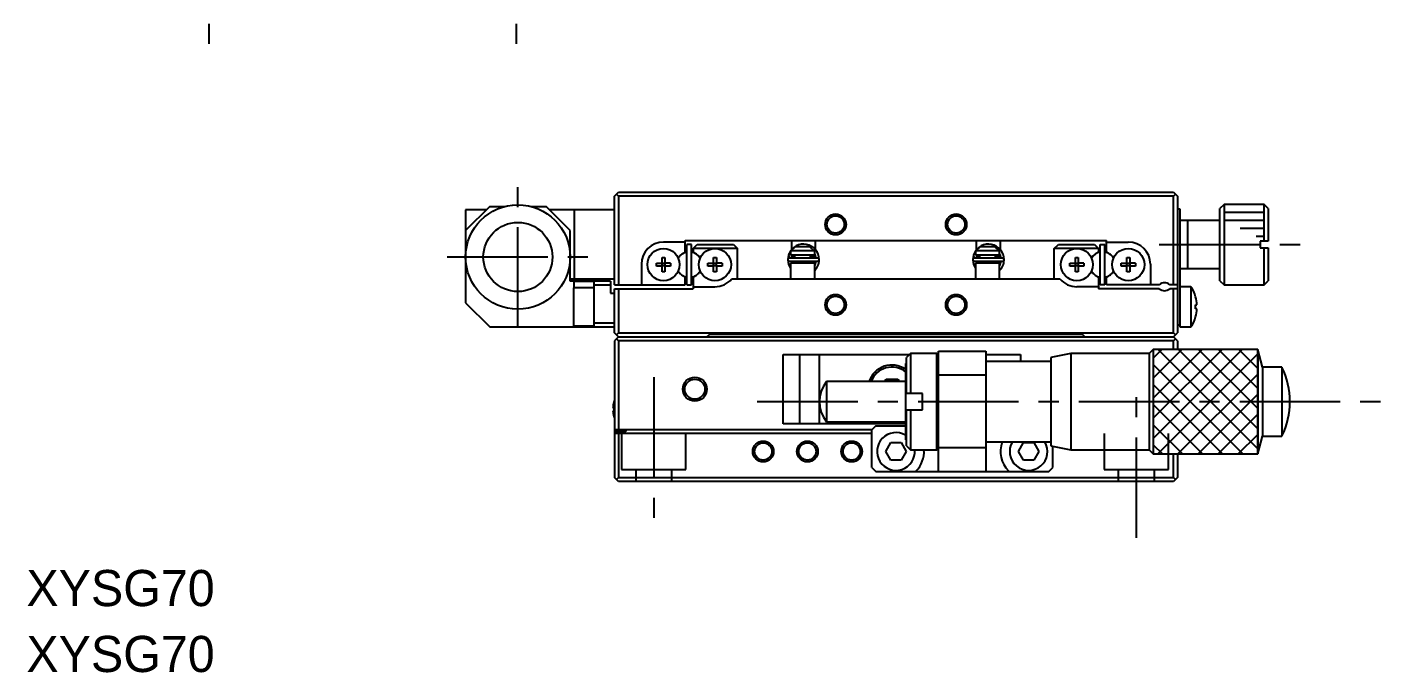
# Model space of a CAD drawing. Extents: x 36 to 382, y 2 to 241.
# Drawn here: x 41.1 to 211.8, y 2.2 to 82.5 of the extents above; entities that cross this region are included whole.
import ezdxf

# ---------------------------------------------------------------- set-up
doc = ezdxf.new("R2010")
doc.units = 0
doc.header["$LTSCALE"] = 10
doc.linetypes.add('CENTER', pattern=[2, 1.25, -0.25, 0.25, -0.25])
doc.linetypes.add('DASHED', pattern=[3.5, 2, -1.5])
doc.layers.get('0').update_dxf_attribs({"linetype": 'CONTINUOUS'})
doc.layers.add('CENTER', color=1, linetype='CENTER')
doc.styles.get("Standard").update_dxf_attribs({"font": 'FGP教科書体NT-M'})

msp = doc.modelspace()

# ---------------------------------------------------------------- linework, layer by layer
at = {"color": 7, "linetype": 'CONTINUOUS'}
for p, q in [((114.074607, 61.509988), (114.574607, 62.009988)), ((114.074607, 50.509988), (114.074607, 61.509988)), ((114.324607, 61.759988), (114.574607, 61.509988)), ((114.574607, 62.009988), (183.574607, 62.009988)), ((114.574607, 61.509988), (114.574607, 50.509988)), ((183.574607, 61.509988), (114.574607, 61.509988)), ((183.574607, 62.009988), (184.074607, 61.509988)), ((183.574607, 61.509988), (183.824607, 61.759988)), ((183.574607, 50.509988), (183.574607, 61.509988)), ((184.074607, 61.509988), (184.074607, 44.509988)), ((98.574607, 60.259988), (95.574607, 57.259988)), ((98.124607, 59.809988), (95.574607, 59.809988)), ((95.574607, 59.809988), (95.574607, 48.259988)), ((98.574607, 60.259988), (100.474611, 60.259988)), ((103.674603, 60.259988), (105.574607, 60.259988)), ((108.574607, 57.259988), (105.574607, 60.259988)), ((114.074607, 59.809988), (106.024607, 59.809988)), ((109.074607, 59.809988), (109.074607, 51.209988)), ((184.074607, 59.959988), (184.374607, 59.959988)), ((184.374607, 59.959988), (184.374607, 45.259988)), ((189.874607, 60.509988), (189.374607, 60.009988)), ((189.374607, 51.009988), (189.374607, 60.009988)), ((189.874607, 60.509988), (189.874607, 50.509988)), ((194.874607, 60.509988), (189.874607, 60.509988)), ((194.874607, 55.909988), (194.874607, 60.509988)), ((195.374607, 60.009988), (194.874607, 60.509988)), ((195.374607, 60.009988), (195.374607, 55.909988)), ((189.374607, 58.509988), (184.374607, 58.509988)), ((185.374607, 52.509988), (185.374607, 58.509988)), ((108.574607, 50.959988), (108.574607, 57.259988)), ((122.874607, 55.809988), (120.174607, 55.809988)), ((122.874607, 56.009988), (175.274607, 56.009988)), ((122.874607, 54.5544), (122.874607, 56.009988)), ((123.674607, 55.509988), (123.074607, 55.509988)), ((123.074607, 50.509988), (123.074607, 55.509988)), ((123.674607, 50.509988), (123.674607, 55.509988)), ((123.874607, 55.009988), (124.374607, 55.509988)), ((123.874607, 55.009988), (123.874607, 54.5544)), ((129.374607, 55.009988), (123.874607, 55.009988)), ((124.374607, 55.509988), (128.874607, 55.509988)), ((128.874607, 55.509988), (129.374607, 55.009988)), ((129.374607, 51.209988), (129.374607, 55.009988)), ((135.974607, 54.709988), (135.974607, 54.209988)), ((138.974607, 54.709988), (135.974607, 54.709988)), ((136.028924, 54.709988), (136.558092, 55.209988)), ((136.074607, 56.009988), (136.074607, 54.840455)), ((138.391122, 55.209988), (136.558092, 55.209988)), ((138.391122, 55.209988), (138.92029, 54.709988)), ((138.974607, 54.209988), (138.974607, 54.709988)), ((139.074607, 54.864118), (139.074607, 56.009988)), ((158.974607, 54.709988), (158.974607, 54.209988)), ((161.974607, 54.709988), (158.974607, 54.709988)), ((159.028924, 54.709988), (159.558092, 55.209988)), ((159.074607, 56.009988), (159.074607, 54.840455)), ((161.391122, 55.209988), (159.558092, 55.209988)), ((161.391122, 55.209988), (161.92029, 54.709988)), ((161.974607, 54.209988), (161.974607, 54.709988)), ((162.074607, 54.864118), (162.074607, 56.009988)), ((168.774607, 55.009988), (169.274607, 55.509988)), ((168.774607, 51.209988), (168.774607, 55.009988)), ((174.274607, 55.009988), (168.774607, 55.009988)), ((169.274607, 55.509988), (173.774607, 55.509988)), ((173.774607, 55.509988), (174.274607, 55.009988)), ((174.274607, 55.009988), (174.274607, 54.5544)), ((174.474607, 55.509988), (175.074607, 55.509988)), ((174.474607, 50.509988), (174.474607, 55.509988)), ((175.074607, 50.509988), (175.074607, 55.509988)), ((175.274607, 54.5544), (175.274607, 56.009988)), ((175.274607, 55.809988), (177.974607, 55.809988)), ((194.374607, 55.909988), (194.374607, 55.109988)), ((195.374607, 55.909988), (194.374607, 55.909988)), ((194.374607, 55.109988), (195.374607, 55.109988)), ((194.874607, 50.509988), (194.874607, 55.109988)), ((195.374607, 55.109988), (195.374607, 51.009988)), ((117.424607, 53.059988), (117.424607, 50.509988)), ((119.288246, 52.829988), (119.288246, 53.189988)), ((119.288246, 53.189988), (119.994607, 53.189988)), ((119.994607, 53.89635), (120.354607, 53.89635)), ((119.994607, 53.189988), (119.994607, 53.89635)), ((120.004979, 53.179616), (119.994607, 53.189988)), ((120.004979, 52.840361), (120.004979, 53.179616)), ((120.004979, 53.179616), (120.344235, 53.179616)), ((120.344235, 53.179616), (120.354607, 53.189988)), ((120.344235, 53.179616), (120.344235, 52.840361)), ((120.354607, 53.89635), (120.354607, 53.189988)), ((121.060969, 53.189988), (120.354607, 53.189988)), ((121.060969, 53.189988), (121.060969, 52.829988)), ((122.580857, 54.384804), (122.874607, 54.5544)), ((123.874607, 54.5544), (124.168357, 54.384804)), ((125.688246, 52.829988), (125.688246, 53.189988)), ((125.688246, 53.189988), (126.394607, 53.189988)), ((126.394607, 53.89635), (126.754607, 53.89635)), ((126.394607, 53.189988), (126.394607, 53.89635)), ((126.404979, 53.179616), (126.394607, 53.189988)), ((126.404979, 52.840361), (126.404979, 53.179616)), ((126.404979, 53.179616), (126.744235, 53.179616)), ((126.744235, 53.179616), (126.754607, 53.189988)), ((126.744235, 53.179616), (126.744235, 52.840361)), ((126.754607, 53.89635), (126.754607, 53.189988)), ((127.460969, 53.189988), (126.754607, 53.189988)), ((127.460969, 53.189988), (127.460969, 52.829988)), ((135.777528, 54.333479), (135.640798, 53.643644)), ((135.742221, 54.151135), (135.74112, 54.116889)), ((135.74112, 54.116889), (135.741731, 54.082632)), ((135.741731, 54.082632), (135.744054, 54.048447)), ((135.745033, 54.185286), (135.742221, 54.151135)), ((135.744054, 54.048447), (135.748081, 54.014418)), ((135.749547, 54.219258), (135.745033, 54.185286)), ((135.748081, 54.014418), (135.753803, 53.980628)), ((135.755755, 54.252969), (135.749547, 54.219258)), ((135.753803, 53.980628), (135.761207, 53.94716)), ((135.76364, 54.286335), (135.755755, 54.252969)), ((135.761207, 53.94716), (135.770274, 53.914095)), ((135.773186, 54.319275), (135.76364, 54.286335)), ((135.770274, 53.914095), (135.780984, 53.881515)), ((135.784367, 54.351705), (135.773186, 54.319275)), ((135.780984, 53.881515), (135.793309, 53.8495)), ((135.796442, 54.381882), (135.784367, 54.351705)), ((135.793309, 53.8495), (135.80722, 53.818127)), ((135.800244, 54.384545), (135.796442, 54.381882)), ((135.804076, 54.385153), (135.800244, 54.384545)), ((135.810208, 54.411039), (135.801026, 54.39019)), ((135.801227, 54.390759), (135.974606, 54.343632)), ((135.809132, 54.38519), (135.804076, 54.385153)), ((135.80722, 53.818127), (135.811145, 53.809979)), ((135.815375, 54.384658), (135.809132, 54.38519)), ((135.822761, 54.383558), (135.815375, 54.384658)), ((135.831237, 54.3819), (135.822761, 54.383558)), ((135.840743, 54.379695), (135.831237, 54.3819)), ((139.334516, 53.811495), (135.834516, 53.811495)), ((135.834516, 53.421495), (139.334516, 53.421495)), ((135.851212, 54.376959), (135.840743, 54.379695)), ((135.862568, 54.373711), (135.851212, 54.376959)), ((135.87473, 54.369975), (135.862568, 54.373711)), ((135.887612, 54.365777), (135.87473, 54.369975)), ((135.901123, 54.361146), (135.887612, 54.365777)), ((135.915165, 54.356117), (135.901123, 54.361146)), ((135.929639, 54.350725), (135.915165, 54.356117)), ((135.944441, 54.345008), (135.929639, 54.350725)), ((135.959466, 54.339007), (135.944441, 54.345008)), ((135.974607, 54.332765), (135.959466, 54.339007)), ((135.974607, 54.209988), (138.974607, 54.209988)), ((135.974607, 53.209988), (135.974607, 51.209988)), ((138.974607, 53.209988), (135.974607, 53.209988)), ((136.08293, 53.209889), (136.040888, 53.421473)), ((136.131142, 54.116795), (136.131772, 54.131865)), ((136.131281, 54.101715), (136.131142, 54.116795)), ((136.132189, 54.086665), (136.131281, 54.101715)), ((136.131772, 54.131865), (136.13317, 54.146886)), ((136.133863, 54.071685), (136.132189, 54.086665)), ((136.13317, 54.146886), (136.135333, 54.161817)), ((136.136296, 54.056813), (136.133863, 54.071685)), ((136.135333, 54.161817), (136.138255, 54.17662)), ((136.139482, 54.042088), (136.136296, 54.056813)), ((136.138255, 54.17662), (136.141928, 54.191256)), ((136.143411, 54.027549), (136.139482, 54.042088)), ((136.141928, 54.191256), (136.14634, 54.205686)), ((136.14807, 54.013231), (136.143411, 54.027549)), ((136.14634, 54.205686), (136.147823, 54.210014)), ((136.153446, 53.999172), (136.14807, 54.013231)), ((136.149219, 54.009988), (136.474607, 54.009988)), ((136.159524, 53.985406), (136.153446, 53.999172)), ((136.166286, 53.971969), (136.159524, 53.985406)), ((136.173714, 53.958892), (136.166286, 53.971969)), ((136.181786, 53.946207), (136.173714, 53.958892)), ((136.190481, 53.933945), (136.181786, 53.946207)), ((136.199775, 53.922136), (136.190481, 53.933945)), ((136.209644, 53.910806), (136.199775, 53.922136)), ((136.220061, 53.899982), (136.209644, 53.910806)), ((136.231001, 53.889689), (136.220061, 53.899982)), ((136.242435, 53.879951), (136.231001, 53.889689)), ((136.254334, 53.870789), (136.242435, 53.879951)), ((136.266669, 53.862225), (136.254334, 53.870789)), ((136.279409, 53.854276), (136.266669, 53.862225)), ((136.292523, 53.846962), (136.279409, 53.854276)), ((136.30598, 53.840297), (136.292523, 53.846962)), ((136.319746, 53.834297), (136.30598, 53.840297)), ((136.333789, 53.828975), (136.319746, 53.834297)), ((136.348076, 53.824343), (136.333789, 53.828975)), ((136.362572, 53.82041), (136.348076, 53.824343)), ((136.377243, 53.817186), (136.362572, 53.82041)), ((136.392055, 53.814678), (136.377243, 53.817186)), ((136.406973, 53.81289), (136.392055, 53.814678)), ((136.421962, 53.811829), (136.406973, 53.81289)), ((136.436196, 53.811495), (136.421962, 53.811829)), ((136.474607, 54.209988), (136.474607, 53.811495)), ((136.474607, 53.421495), (136.474607, 53.209988)), ((138.474607, 53.811495), (138.474607, 54.209988)), ((138.474607, 54.009988), (139.020007, 54.009988)), ((138.474607, 53.209988), (138.474607, 53.421495)), ((138.574607, 53.811495), (138.574607, 54.009988)), ((138.574607, 53.209988), (138.574607, 53.421495)), ((138.739872, 53.811578), (138.732835, 53.811495)), ((138.754885, 53.812291), (138.739872, 53.811578)), ((138.769848, 53.813732), (138.754885, 53.812291)), ((138.784725, 53.815898), (138.769848, 53.813732)), ((138.799482, 53.818783), (138.784725, 53.815898)), ((138.814083, 53.822384), (138.799482, 53.818783)), ((138.828494, 53.826691), (138.814083, 53.822384)), ((138.842681, 53.831697), (138.828494, 53.826691)), ((138.856608, 53.837389), (138.842681, 53.831697)), ((138.870244, 53.843757), (138.856608, 53.837389)), ((138.883553, 53.850786), (138.870244, 53.843757)), ((138.896504, 53.858462), (138.883553, 53.850786)), ((138.909064, 53.866766), (138.896504, 53.858462)), ((138.921201, 53.875681), (138.909064, 53.866766)), ((138.932886, 53.885187), (138.921201, 53.875681)), ((138.944088, 53.895262), (138.932886, 53.885187)), ((138.954777, 53.905883), (138.944088, 53.895262)), ((138.964927, 53.917025), (138.954777, 53.905883)), ((138.97451, 53.928661), (138.964927, 53.917025)), ((138.9835, 53.940765), (138.97451, 53.928661)), ((138.974607, 51.209988), (138.974607, 53.209988)), ((139.017338, 53.009988), (138.974607, 53.009988)), ((138.974671, 54.31474), (139.12815, 53.811536)), ((139.127827, 53.42144), (138.974694, 52.917814)), ((138.991873, 53.953307), (138.9835, 53.940765)), ((138.999607, 53.966256), (138.991873, 53.953307)), ((139.006679, 53.979579), (138.999607, 53.966256)), ((139.01307, 53.993245), (139.006679, 53.979579)), ((139.018762, 54.007218), (139.01307, 53.993245)), ((139.01403, 54.22847), (139.019811, 54.21391)), ((139.023738, 54.021463), (139.018762, 54.007218)), ((139.019811, 54.21391), (139.024637, 54.199644)), ((139.027985, 54.035942), (139.023738, 54.021463)), ((139.024637, 54.199644), (139.028733, 54.185147)), ((139.03149, 54.050619), (139.027985, 54.035942)), ((139.028733, 54.185147), (139.032088, 54.170456)), ((139.034244, 54.065455), (139.03149, 54.050619)), ((139.032088, 54.170456), (139.034692, 54.15561)), ((139.036237, 54.080411), (139.034244, 54.065455)), ((139.034692, 54.15561), (139.036536, 54.140647)), ((139.037465, 54.095448), (139.036237, 54.080411)), ((139.036536, 54.140647), (139.037615, 54.125605)), ((139.037925, 54.110526), (139.037465, 54.095448)), ((139.037615, 54.125605), (139.037925, 54.110526)), ((139.393779, 54.325685), (139.372589, 54.381882)), ((158.777528, 54.333479), (158.640798, 53.643644)), ((158.742221, 54.151135), (158.74112, 54.116889)), ((158.74112, 54.116889), (158.741731, 54.082632)), ((158.741731, 54.082632), (158.744054, 54.048447)), ((158.745033, 54.185286), (158.742221, 54.151135)), ((158.744054, 54.048447), (158.748081, 54.014418)), ((158.749547, 54.219258), (158.745033, 54.185286)), ((158.748081, 54.014418), (158.753803, 53.980628)), ((158.755755, 54.252969), (158.749547, 54.219258)), ((158.753803, 53.980628), (158.761207, 53.94716)), ((158.76364, 54.286335), (158.755755, 54.252969)), ((158.761207, 53.94716), (158.770274, 53.914095)), ((158.773186, 54.319275), (158.76364, 54.286335)), ((158.770274, 53.914095), (158.780984, 53.881515)), ((158.784367, 54.351705), (158.773186, 54.319275)), ((158.780984, 53.881515), (158.793309, 53.8495)), ((158.796442, 54.381882), (158.784367, 54.351705)), ((158.793309, 53.8495), (158.80722, 53.818127)), ((158.800244, 54.384545), (158.796442, 54.381882)), ((158.810208, 54.411039), (158.798329, 54.383934)), ((158.804076, 54.385153), (158.800244, 54.384545)), ((158.801227, 54.390759), (158.974606, 54.343632)), ((158.809132, 54.38519), (158.804076, 54.385153)), ((158.80722, 53.818127), (158.811145, 53.809979)), ((158.815375, 54.384658), (158.809132, 54.38519)), ((158.822761, 54.383558), (158.815375, 54.384658)), ((158.831237, 54.3819), (158.822761, 54.383558)), ((158.840743, 54.379695), (158.831237, 54.3819)), ((162.334516, 53.811495), (158.834516, 53.811495)), ((158.834516, 53.421495), (162.334516, 53.421495)), ((158.851212, 54.376959), (158.840743, 54.379695)), ((158.862568, 54.373711), (158.851212, 54.376959)), ((158.87473, 54.369975), (158.862568, 54.373711)), ((158.887612, 54.365777), (158.87473, 54.369975)), ((158.901123, 54.361146), (158.887612, 54.365777)), ((158.915165, 54.356117), (158.901123, 54.361146)), ((158.929639, 54.350725), (158.915165, 54.356117)), ((158.944441, 54.345008), (158.929639, 54.350725)), ((158.959466, 54.339007), (158.944441, 54.345008)), ((158.974607, 54.332765), (158.959466, 54.339007)), ((158.974607, 54.209988), (161.974607, 54.209988)), ((158.974607, 53.209988), (158.974607, 51.209988)), ((161.974607, 53.209988), (158.974607, 53.209988)), ((159.08293, 53.209889), (159.040888, 53.421473)), ((159.131142, 54.116795), (159.131772, 54.131865)), ((159.131281, 54.101715), (159.131142, 54.116795)), ((159.132189, 54.086665), (159.131281, 54.101715)), ((159.131772, 54.131865), (159.13317, 54.146886)), ((159.133863, 54.071685), (159.132189, 54.086665)), ((159.13317, 54.146886), (159.135333, 54.161817)), ((159.136296, 54.056813), (159.133863, 54.071685)), ((159.135333, 54.161817), (159.138255, 54.17662)), ((159.139482, 54.042088), (159.136296, 54.056813)), ((159.138255, 54.17662), (159.141928, 54.191256)), ((159.143411, 54.027549), (159.139482, 54.042088)), ((159.141928, 54.191256), (159.14634, 54.205686)), ((159.14807, 54.013231), (159.143411, 54.027549)), ((159.14634, 54.205686), (159.147823, 54.210014)), ((159.153446, 53.999172), (159.14807, 54.013231)), ((159.149219, 54.009988), (159.474607, 54.009988)), ((159.159524, 53.985406), (159.153446, 53.999172)), ((159.166286, 53.971969), (159.159524, 53.985406)), ((159.173714, 53.958892), (159.166286, 53.971969)), ((159.181786, 53.946207), (159.173714, 53.958892)), ((159.190481, 53.933945), (159.181786, 53.946207)), ((159.199775, 53.922136), (159.190481, 53.933945)), ((159.209644, 53.910806), (159.199775, 53.922136)), ((159.220061, 53.899982), (159.209644, 53.910806)), ((159.231001, 53.889689), (159.220061, 53.899982)), ((159.242435, 53.879951), (159.231001, 53.889689)), ((159.254334, 53.870789), (159.242435, 53.879951)), ((159.266669, 53.862225), (159.254334, 53.870789)), ((159.279409, 53.854276), (159.266669, 53.862225)), ((159.292523, 53.846962), (159.279409, 53.854276)), ((159.30598, 53.840297), (159.292523, 53.846962)), ((159.319746, 53.834297), (159.30598, 53.840297)), ((159.333789, 53.828975), (159.319746, 53.834297)), ((159.348076, 53.824343), (159.333789, 53.828975)), ((159.362572, 53.82041), (159.348076, 53.824343)), ((159.377243, 53.817186), (159.362572, 53.82041)), ((159.392055, 53.814678), (159.377243, 53.817186)), ((159.406973, 53.81289), (159.392055, 53.814678)), ((159.421962, 53.811829), (159.406973, 53.81289)), ((159.436196, 53.811495), (159.421962, 53.811829)), ((159.474607, 54.209988), (159.474607, 53.811495)), ((159.474607, 53.421495), (159.474607, 53.209988)), ((161.474607, 53.811495), (161.474607, 54.209988)), ((161.474607, 54.009988), (162.020007, 54.009988)), ((161.474607, 53.209988), (161.474607, 53.421495)), ((161.574607, 53.811495), (161.574607, 54.009988)), ((161.574607, 53.209988), (161.574607, 53.421495)), ((161.739872, 53.811578), (161.732835, 53.811495)), ((161.754885, 53.812291), (161.739872, 53.811578)), ((161.769848, 53.813732), (161.754885, 53.812291)), ((161.784725, 53.815898), (161.769848, 53.813732)), ((161.799482, 53.818783), (161.784725, 53.815898)), ((161.814083, 53.822384), (161.799482, 53.818783)), ((161.828494, 53.826691), (161.814083, 53.822384)), ((161.842681, 53.831697), (161.828494, 53.826691)), ((161.856608, 53.837389), (161.842681, 53.831697)), ((161.870244, 53.843757), (161.856608, 53.837389)), ((161.883553, 53.850786), (161.870244, 53.843757)), ((161.896504, 53.858462), (161.883553, 53.850786)), ((161.909064, 53.866766), (161.896504, 53.858462)), ((161.921201, 53.875681), (161.909064, 53.866766)), ((161.932886, 53.885187), (161.921201, 53.875681)), ((161.944088, 53.895262), (161.932886, 53.885187)), ((161.954777, 53.905883), (161.944088, 53.895262)), ((161.964927, 53.917025), (161.954777, 53.905883)), ((161.97451, 53.928661), (161.964927, 53.917025)), ((161.9835, 53.940765), (161.97451, 53.928661)), ((161.974607, 51.209988), (161.974607, 53.209988)), ((162.017338, 53.009988), (161.974607, 53.009988)), ((161.974671, 54.31474), (162.12815, 53.811536)), ((162.127827, 53.42144), (161.974694, 52.917814)), ((161.991873, 53.953307), (161.9835, 53.940765)), ((161.999607, 53.966256), (161.991873, 53.953307)), ((162.006679, 53.979579), (161.999607, 53.966256)), ((162.01307, 53.993245), (162.006679, 53.979579)), ((162.018762, 54.007218), (162.01307, 53.993245)), ((162.01403, 54.22847), (162.019811, 54.21391)), ((162.023738, 54.021463), (162.018762, 54.007218)), ((162.019811, 54.21391), (162.024637, 54.199644)), ((162.027985, 54.035942), (162.023738, 54.021463)), ((162.024637, 54.199644), (162.028733, 54.185147)), ((162.03149, 54.050619), (162.027985, 54.035942)), ((162.028733, 54.185147), (162.032088, 54.170456)), ((162.034244, 54.065455), (162.03149, 54.050619)), ((162.032088, 54.170456), (162.034692, 54.15561)), ((162.036237, 54.080411), (162.034244, 54.065455)), ((162.034692, 54.15561), (162.036536, 54.140647)), ((162.037465, 54.095448), (162.036237, 54.080411)), ((162.036536, 54.140647), (162.037615, 54.125605)), ((162.037925, 54.110526), (162.037465, 54.095448)), ((162.037615, 54.125605), (162.037925, 54.110526)), ((162.393779, 54.325685), (162.372589, 54.381882)), ((170.688246, 52.829988), (170.688246, 53.189988)), ((170.688246, 53.189988), (171.394607, 53.189988)), ((171.394607, 53.89635), (171.754607, 53.89635)), ((171.394607, 53.189988), (171.394607, 53.89635)), ((171.404979, 53.179616), (171.394607, 53.189988)), ((171.404979, 52.840361), (171.404979, 53.179616)), ((171.404979, 53.179616), (171.744235, 53.179616)), ((171.744235, 53.179616), (171.754607, 53.189988)), ((171.744235, 53.179616), (171.744235, 52.840361)), ((171.754607, 53.89635), (171.754607, 53.189988)), ((172.460969, 53.189988), (171.754607, 53.189988)), ((172.460969, 53.189988), (172.460969, 52.829988)), ((174.274607, 54.5544), (173.980857, 54.384804)), ((175.568357, 54.384804), (175.274607, 54.5544)), ((177.088246, 52.829988), (177.088246, 53.189988)), ((177.088246, 53.189988), (177.794607, 53.189988)), ((177.794607, 53.89635), (178.154607, 53.89635)), ((177.794607, 53.189988), (177.794607, 53.89635)), ((177.804979, 53.179616), (177.794607, 53.189988)), ((177.804979, 52.840361), (177.804979, 53.179616)), ((177.804979, 53.179616), (178.144235, 53.179616)), ((178.144235, 53.179616), (178.154607, 53.189988)), ((178.144235, 53.179616), (178.144235, 52.840361)), ((178.154607, 53.89635), (178.154607, 53.189988)), ((178.860969, 53.189988), (178.154607, 53.189988)), ((178.860969, 53.189988), (178.860969, 52.829988)), ((180.724607, 53.059988), (180.724607, 50.509988)), ((119.994607, 52.829988), (119.288246, 52.829988)), ((120.004979, 52.840361), (119.994607, 52.829988)), ((119.994607, 52.123627), (119.994607, 52.829988)), ((120.354607, 52.123627), (119.994607, 52.123627)), ((120.344235, 52.840361), (120.004979, 52.840361)), ((120.344235, 52.840361), (120.354607, 52.829988)), ((120.354607, 52.829988), (120.354607, 52.123627)), ((121.060969, 52.829988), (120.354607, 52.829988)), ((122.874607, 51.465576), (122.580857, 51.635173)), ((122.874607, 50.509988), (122.874607, 51.465576)), ((124.168357, 51.635173), (123.874607, 51.465576)), ((123.874607, 51.465576), (123.874607, 50.009988)), ((126.394607, 52.829988), (125.688246, 52.829988)), ((126.404979, 52.840361), (126.394607, 52.829988)), ((126.394607, 52.123627), (126.394607, 52.829988)), ((126.754607, 52.123627), (126.394607, 52.123627)), ((126.744235, 52.840361), (126.404979, 52.840361)), ((126.744235, 52.840361), (126.754607, 52.829988)), ((126.754607, 52.829988), (126.754607, 52.123627)), ((127.460969, 52.829988), (126.754607, 52.829988)), ((171.394607, 52.829988), (170.688246, 52.829988)), ((171.404979, 52.840361), (171.394607, 52.829988)), ((171.394607, 52.123627), (171.394607, 52.829988)), ((171.754607, 52.123627), (171.394607, 52.123627)), ((171.744235, 52.840361), (171.404979, 52.840361)), ((171.744235, 52.840361), (171.754607, 52.829988)), ((171.754607, 52.829988), (171.754607, 52.123627)), ((172.460969, 52.829988), (171.754607, 52.829988)), ((173.980857, 51.635173), (174.274607, 51.465576)), ((174.274607, 51.465576), (174.274607, 50.009988)), ((175.274607, 51.465576), (175.568357, 51.635173)), ((175.274607, 50.509988), (175.274607, 51.465576)), ((177.794607, 52.829988), (177.088246, 52.829988)), ((177.804979, 52.840361), (177.794607, 52.829988)), ((177.794607, 52.123627), (177.794607, 52.829988)), ((178.154607, 52.123627), (177.794607, 52.123627)), ((178.144235, 52.840361), (177.804979, 52.840361)), ((178.144235, 52.840361), (178.154607, 52.829988)), ((178.154607, 52.829988), (178.154607, 52.123627)), ((178.860969, 52.829988), (178.154607, 52.829988)), ((184.374607, 52.509988), (189.374607, 52.509988)), ((114.074607, 51.209988), (108.574607, 51.209988)), ((113.574607, 50.959988), (108.574607, 50.959988)), ((108.974607, 50.109988), (108.974607, 45.409988)), ((111.574607, 50.109988), (108.974607, 50.109988)), ((109.074607, 50.109988), (109.074607, 50.959988)), ((111.574607, 50.919725), (109.074607, 50.919725)), ((111.574607, 45.259988), (111.574607, 50.959988)), ((113.574607, 50.459988), (111.574607, 50.459988)), ((113.574607, 50.959988), (113.574607, 49.459988)), ((114.074607, 50.509988), (122.874607, 50.509988)), ((114.074607, 44.509988), (114.074607, 50.009988)), ((114.074607, 50.009988), (123.874607, 50.009988)), ((114.574607, 50.009988), (114.574607, 44.509988)), ((123.074607, 50.509988), (123.674607, 50.509988)), ((123.874607, 50.259988), (126.574607, 50.259988)), ((169.495545, 51.209988), (128.653669, 51.209988)), ((174.274607, 50.259988), (171.574607, 50.259988)), ((181.813169, 50.009988), (174.274607, 50.009988)), ((175.074607, 50.509988), (174.474607, 50.509988)), ((181.813169, 50.509988), (175.274607, 50.509988)), ((184.074607, 50.509988), (183.136045, 50.509988)), ((184.074607, 50.009988), (183.136045, 50.009988)), ((183.574607, 44.509988), (183.574607, 50.009988)), ((185.766264, 50.259988), (184.374607, 50.259988)), ((185.766264, 50.259988), (185.766264, 45.259988)), ((189.374607, 51.009988), (189.874607, 50.509988)), ((189.874607, 50.509988), (194.874607, 50.509988)), ((194.874607, 50.509988), (195.374607, 51.009988)), ((95.574607, 48.259988), (98.574607, 45.259988)), ((113.574607, 49.459988), (114.074607, 49.459988)), ((186.337188, 49.018578), (186.344043, 49.021921)), ((186.337188, 48.019988), (186.50956, 48.019988)), ((186.337188, 47.499988), (186.337188, 48.019988)), ((186.50956, 47.499988), (186.337188, 47.499988)), ((186.344043, 46.498055), (186.337188, 46.501399)), ((98.574607, 45.259988), (114.074607, 45.259988)), ((108.974607, 45.409988), (111.574607, 45.409988)), ((109.074607, 45.259988), (109.074607, 45.409988)), ((109.074607, 45.329167), (111.574607, 45.329167)), ((111.574607, 45.759988), (114.074607, 45.759988)), ((114.574607, 44.009988), (114.074607, 44.509988)), ((114.574607, 44.509988), (114.324607, 44.259988)), ((114.574607, 44.509988), (183.574607, 44.509988)), ((183.824607, 44.259988), (183.574607, 44.509988)), ((183.574607, 44.009988), (184.074607, 44.509988)), ((184.374607, 45.459988), (184.074607, 45.459988)), ((184.374607, 45.259988), (185.766264, 45.259988)), ((114.574607, 44.009988), (114.074607, 43.509988)), ((114.074607, 43.509988), (114.074607, 26.509988)), ((114.324607, 43.759988), (114.574607, 43.509988)), ((114.574607, 44.009988), (183.574607, 44.009988)), ((114.574607, 43.509988), (114.574607, 32.509988)), ((183.574607, 43.509988), (114.574607, 43.509988)), ((125.574607, 44.009988), (125.924607, 44.359988)), ((125.924607, 44.359988), (172.224607, 44.359988)), ((172.224607, 44.359988), (172.574607, 44.009988)), ((184.074607, 43.509988), (183.574607, 44.009988)), ((183.574607, 43.509988), (183.824607, 43.759988)), ((183.574607, 42.459987), (183.574607, 43.509988)), ((184.074607, 43.509988), (184.074607, 42.459987)), ((135.074607, 33.209988), (135.074607, 41.809988)), ((135.074607, 41.809988), (150.724607, 41.809988)), ((137.074607, 41.809988), (137.074607, 33.209988)), ((139.574607, 33.209988), (139.574607, 41.809988)), ((150.874607, 41.959988), (150.374607, 41.459988)), ((150.374607, 36.959988), (150.374607, 41.459988)), ((150.874607, 41.959988), (150.874607, 36.959988)), ((154.174607, 41.959988), (150.874607, 41.959988)), ((154.374607, 41.759988), (154.174607, 41.959988)), ((154.174607, 29.959988), (154.174607, 41.959988)), ((154.324607, 41.809988), (154.374607, 41.809988)), ((154.374607, 42.259988), (160.274607, 42.259988)), ((154.374607, 27.259988), (154.374607, 42.259988)), ((160.274607, 42.259988), (160.274607, 27.259988)), ((160.274607, 41.809988), (164.574607, 41.809988)), ((164.574607, 41.809988), (164.574607, 40.959988)), ((170.824606, 41.959984), (168.324607, 41.459985)), ((168.324607, 41.459985), (168.324607, 30.459991)), ((170.824606, 41.959984), (170.824606, 29.959992)), ((180.574611, 41.959984), (170.824606, 41.959984)), ((181.074613, 42.459987), (180.574611, 41.959984)), ((180.574611, 41.959984), (180.574611, 29.959992)), ((181.074613, 42.459987), (181.074613, 29.459989)), ((194.074614, 42.459987), (181.074613, 42.459987)), ((194.074614, 42.459987), (181.074613, 42.459987)), ((181.074613, 42.459987), (181.074613, 29.459989)), ((194.074614, 42.459987), (194.074614, 29.459989)), ((194.664102, 40.259988), (194.074614, 42.459987)), ((194.074614, 29.459989), (194.074614, 42.459987)), ((150.274607, 40.709988), (150.274607, 31.209988)), ((150.374607, 40.709988), (150.274607, 40.709988)), ((168.324607, 40.959988), (160.274607, 40.959988)), ((194.664102, 40.259988), (194.664102, 31.659988)), ((197.074613, 40.259988), (194.664102, 40.259988)), ((197.074613, 40.259988), (197.074613, 31.659988)), ((140.452116, 38.459984), (140.452116, 33.459992)), ((150.274607, 38.459984), (140.452116, 38.459984)), ((147.679712, 38.459984), (147.852919, 38.759988)), ((147.852919, 38.759988), (149.296295, 38.759988)), ((149.296295, 38.759988), (149.469502, 38.459984)), ((160.274607, 39.259988), (154.374607, 39.259988)), ((114.000463, 35.898604), (114.005085, 35.89635)), ((152.374607, 36.959988), (150.374607, 36.959988)), ((152.374607, 34.959988), (152.374607, 36.959988)), ((113.884748, 35.189988), (114.005085, 35.189988)), ((114.005085, 34.829988), (113.884748, 34.829988)), ((114.005085, 35.189988), (114.005085, 34.829988)), ((150.374607, 30.459988), (150.374607, 34.959988)), ((150.374607, 34.959988), (152.374607, 34.959988)), ((150.874607, 34.959988), (150.874607, 29.959988)), ((114.005085, 34.123627), (114.000463, 34.121372)), ((114.074607, 32.509988), (146.124607, 32.509988)), ((115.474607, 32.509988), (115.474607, 32.259988)), ((150.274607, 33.209988), (135.074607, 33.209988)), ((140.452116, 33.459992), (150.274607, 33.459992)), ((146.574607, 32.959988), (146.074607, 32.459988)), ((146.074607, 27.759988), (146.074607, 32.459988)), ((146.574607, 32.959988), (150.274607, 32.959988)), ((114.074607, 32.259988), (115.474607, 32.259988)), ((146.074607, 32.009988), (114.074607, 32.009988)), ((114.574607, 32.009988), (114.574607, 26.509988)), ((147.804437, 29.759988), (148.439522, 30.859988)), ((148.439522, 30.859988), (149.709692, 30.859988)), ((149.709692, 30.859988), (150.344778, 29.759988)), ((150.274607, 31.209988), (150.374607, 31.209988)), ((160.274607, 30.959988), (168.324607, 30.959988)), ((164.304437, 29.759988), (164.939522, 30.859988)), ((164.939522, 30.859988), (166.209692, 30.859988)), ((166.209692, 30.859988), (166.844778, 29.759988)), ((194.074614, 29.459989), (194.664102, 31.659988)), ((194.664102, 31.659988), (197.074613, 31.659988)), ((148.439522, 28.659988), (147.804437, 29.759988)), ((150.344778, 29.759988), (149.709692, 28.659988)), ((150.374607, 30.459988), (150.874607, 29.959988)), ((150.874607, 29.959988), (154.174607, 29.959988)), ((154.174607, 29.959988), (154.374607, 30.159988)), ((154.374607, 30.259988), (160.274607, 30.259988)), ((164.939522, 28.659988), (164.304437, 29.759988)), ((166.844778, 29.759988), (166.209692, 28.659988)), ((168.324607, 30.459991), (170.824606, 29.959992)), ((168.574607, 27.759988), (168.574607, 30.409991)), ((170.824606, 29.959992), (180.574611, 29.959992)), ((180.574611, 29.959992), (181.074613, 29.459989)), ((181.074613, 29.459989), (194.074614, 29.459989)), ((181.074613, 29.459989), (194.074614, 29.459989)), ((183.574607, 26.509988), (183.574607, 29.459989)), ((184.074607, 29.459989), (184.074607, 26.509988)), ((146.074607, 27.759988), (146.574607, 27.259988)), ((149.709692, 28.659988), (148.439522, 28.659988)), ((151.592763, 27.329167), (151.622135, 27.259988)), ((163.027079, 27.259988), (163.056452, 27.329167)), ((166.209692, 28.659988), (164.939522, 28.659988)), ((168.074607, 27.259988), (168.574607, 27.759988)), ((114.574607, 26.009988), (114.074607, 26.509988)), ((114.574607, 26.509988), (114.324607, 26.259988)), ((114.574607, 26.509988), (183.574607, 26.509988)), ((183.574607, 26.009988), (114.574607, 26.009988)), ((146.574607, 27.259988), (168.074607, 27.259988)), ((183.824607, 26.259988), (183.574607, 26.509988)), ((184.074607, 26.509988), (183.574607, 26.009988))]:
    msp.add_line(p, q, dxfattribs=at)
at = {"color": 3, "linetype": 'CONTINUOUS'}
for p, q in [((194.874607, 59.509988), (189.874607, 59.509988)), ((194.874607, 58.509988), (189.874607, 58.509988)), ((194.874607, 57.509988), (191.874607, 57.509988)), ((194.874607, 56.509988), (193.874607, 56.509988)), ((181.074613, 41.389235), (182.145365, 42.459987)), ((181.074613, 38.889235), (184.645365, 42.459987)), ((181.074613, 36.389235), (187.145365, 42.459987)), ((181.074613, 33.889235), (189.645365, 42.459987)), ((181.074613, 31.389235), (192.145365, 42.459987)), ((181.645367, 29.459989), (194.074614, 41.889236)), ((181.705414, 42.459987), (194.074614, 30.090787)), ((184.205414, 42.459987), (194.074614, 32.590787)), ((186.705414, 42.459987), (194.074614, 35.090787)), ((189.205414, 42.459987), (194.074614, 37.590787)), ((191.705414, 42.459987), (194.074614, 40.090787)), ((181.074613, 40.590788), (192.205412, 29.459989)), ((184.145367, 29.459989), (194.074614, 39.389236)), ((181.074613, 38.090788), (189.705412, 29.459989)), ((186.645367, 29.459989), (194.074614, 36.889236)), ((181.074613, 35.590788), (187.205412, 29.459989)), ((189.145367, 29.459989), (194.074614, 34.389236)), ((181.074613, 33.090788), (184.705412, 29.459989)), ((191.645367, 29.459989), (194.074614, 31.889236)), ((181.074613, 30.590788), (182.205412, 29.459989))]:
    msp.add_line(p, q, dxfattribs=at)
at = {"color": 3, "linetype": 'DASHED'}
for p, q in [((114.974607, 32.009988), (114.974607, 27.509988)), ((122.974607, 27.509988), (122.974607, 32.009988)), ((174.974607, 32.009988), (174.974607, 27.509988)), ((182.974607, 27.509988), (182.974607, 32.009988)), ((114.974607, 27.509988), (122.974607, 27.509988)), ((116.724607, 27.509988), (116.724607, 26.009988)), ((121.224607, 26.009988), (121.224607, 27.509988)), ((174.974607, 27.509988), (182.974607, 27.509988)), ((176.724607, 27.509988), (176.724607, 26.009988)), ((181.224607, 26.009988), (181.224607, 27.509988))]:
    msp.add_line(p, q, dxfattribs=at)
at = {"color": 7, "linetype": 'CONTINUOUS'}
for centre, radius in [((102.074607, 53.959988), 6.499999), ((102.074607, 53.959988), 4.3), ((141.574607, 58.009988), 1.075), ((156.574607, 58.009988), 1.075), ((120.174607, 53.009988), 2), ((126.574607, 53.009988), 2), ((171.574607, 53.009988), 2), ((177.974607, 53.009988), 2), ((141.574607, 48.009988), 1.075), ((156.574607, 48.009988), 1.075), ((124.074607, 37.509988), 1.25), ((132.574607, 29.759988), 1.075), ((138.074607, 29.759988), 1.075), ((143.574607, 29.759988), 1.075)]:
    msp.add_circle(centre, radius, dxfattribs=at)
at = {"color": 3, "linetype": 'CONTINUOUS'}
for centre, radius in [((141.574607, 58.009988), 1.3), ((156.574607, 58.009988), 1.3), ((141.574607, 48.009988), 1.3), ((156.574607, 48.009988), 1.3), ((124.074607, 37.509988), 1.5), ((132.574607, 29.759988), 1.3), ((138.074607, 29.759988), 1.3), ((143.574607, 29.759988), 1.3)]:
    msp.add_circle(centre, radius, dxfattribs=at)
at = {"color": 7, "linetype": 'CONTINUOUS'}
for centre, radius, start, end in [((120.174607, 53.059988), 2.75, 90, 180), ((137.584375, 53.61618), 1.944084, 0.719787, 156.812363), ((160.584375, 53.61618), 1.944084, 0.719787, 156.812363), ((177.974607, 53.059988), 2.75, 0, 90), ((123.489417, 52.894988), 1.75, 134.995594, 148.113496), ((123.374608, 53.009988), 1.5875, 135.000026, 149.566818), ((123.374607, 53.009988), 1.5875, 120, 135), ((123.374608, 53.009988), 1.5875, 100.89309, 120.000031), ((123.374608, 53.009988), 1.5875, 30.433263, 79.106984), ((123.259797, 52.894988), 1.75, 31.886504, 45.004406), ((135.834516, 53.616495), 0.195, 90, 270), ((137.591231, 53.618404), 1.950705, 180.710984, 214.007692), ((137.587926, 53.615235), 1.940453, 315.632122, 359.301655), ((139.334516, 53.616495), 0.195, 270, 90), ((158.834516, 53.616495), 0.195, 90, 270), ((160.591231, 53.618404), 1.950705, 180.710984, 214.007692), ((160.587926, 53.615235), 1.940453, 315.632122, 359.301655), ((162.334516, 53.616495), 0.195, 270, 90), ((174.889417, 52.894988), 1.75, 134.995594, 148.113496), ((174.774606, 53.009988), 1.5875, 100.893016, 149.566737), ((174.774606, 53.009988), 1.5875, 60, 79.10691), ((174.774607, 53.009988), 1.5875, 45, 60), ((174.774606, 53.009988), 1.5875, 30.433182, 44.999974), ((174.659797, 52.894988), 1.75, 31.886504, 45.004406), ((123.489417, 53.124988), 1.75, 211.886504, 225.090487), ((123.374608, 53.009988), 1.5875, 210.433182, 225.047696), ((123.374607, 53.009988), 1.5875, 225.094892, 240), ((123.374608, 53.009988), 1.5875, 239.999969, 259.10691), ((123.374608, 53.009988), 1.5875, 280.893016, 329.566737), ((123.259797, 53.124988), 1.75, 314.995594, 328.113496), ((174.889417, 53.124988), 1.75, 211.886504, 225.004406), ((174.774606, 53.009988), 1.5875, 210.433263, 259.106984), ((174.774606, 53.009988), 1.5875, 280.89309, 300.000031), ((174.774607, 53.009988), 1.5875, 300, 315), ((174.774606, 53.009988), 1.5875, 315.000026, 329.566818), ((174.659797, 53.124988), 1.75, 314.995594, 328.113496), ((126.574607, 53.009988), 2.75, 270, 319.114807), ((171.574607, 53.009988), 2.75, 220.885193, 270), ((182.474607, 49.759988), 1, 48.590378, 131.409622), ((182.474607, 50.759988), 1, 228.590378, 311.409622), ((182.024607, 47.759988), 4.5, 16.285843, 33.748989), ((182.024607, 47.759988), 4.492483, 3.317816, 16.26943), ((182.024607, 47.759988), 4.5, 326.251011, 343.714157), ((182.024607, 47.759988), 4.492483, 343.73057, 356.682184), ((148.574607, 37.509988), 3, 55.481892, 161.538622), ((148.574607, 37.509988), 2.75, 51.816518, 159.790543), ((188.329613, 35.959988), 9.745001, 333.816209, 26.183791), ((143.574612, 35.959988), 3.999997, 141.317811, 218.682189), ((117.074607, 35.009988), 3.194933, 163.893288, 176.770291), ((117.074607, 35.009988), 3.2, 159.635865, 163.877467), ((117.074607, 35.009988), 3.194933, 183.229709, 196.106712), ((117.074607, 35.009988), 3.2, 196.122533, 200.364135), ((149.074607, 29.759988), 2.35, 59.293644, 4.882142), ((165.574607, 29.759988), 3.5, 160.314945, 223.989014), ((165.574607, 29.759988), 2.35, 149.293644, 30.706356), ((149.074607, 29.759988), 3.5, 316.010986, 3.275829)]:
    msp.add_arc(centre, radius, start, end, dxfattribs=at)
at = {"layer": 'CENTER', "color": 1, "linetype": 'CENTER'}
for p, q in [((63.649465, 157.968461), (63.649465, 77.968461)), ((101.874607, 157.968461), (101.874607, 77.968461)), ((102.074607, 45.15999), (102.074607, 62.759987)), ((181.824611, 55.509988), (201.824611, 55.509988)), ((93.274608, 53.959988), (110.874606, 53.959988)), ((118.974607, 39.009988), (118.974607, 19.009988)), ((178.974607, 19.009988), (178.974607, 39.009988)), ((131.824611, 35.959988), (211.824611, 35.959988))]:
    msp.add_line(p, q, dxfattribs=at)

# ---------------------------------------------------------------- texts
at = {"color": 7}
for p in [(40.954572, 10.5134), (40.954572, 2.310262)]:
    msp.add_text('XYSG70', height=4.5, dxfattribs=at).set_placement(p)

doc.saveas('drawing.dxf')
